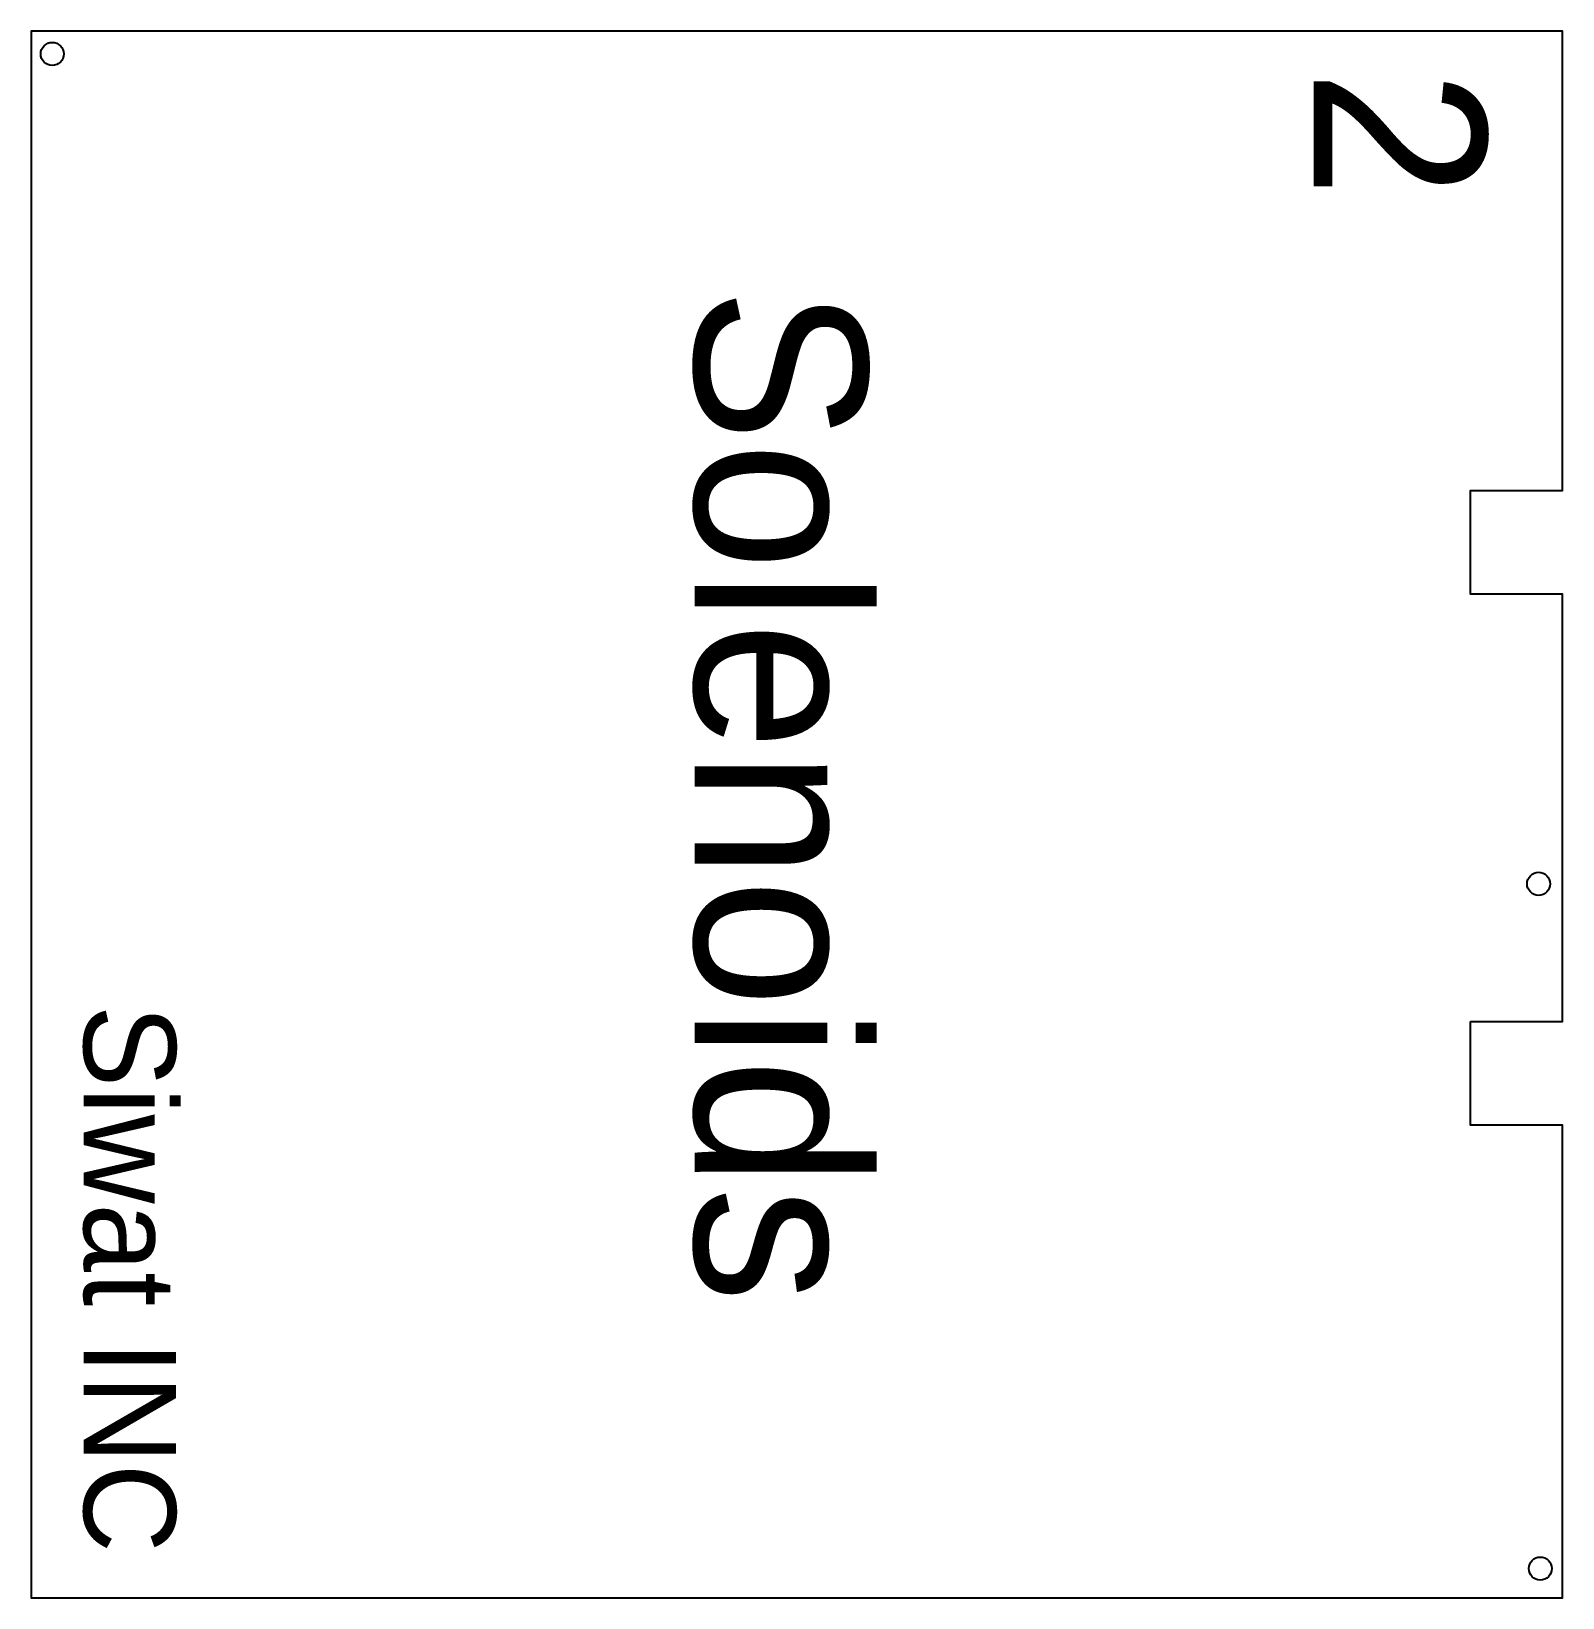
# Model space of a CAD drawing. Extents: x -66 to 67, y -57 to 79.
import ezdxf

# ---------------------------------------------------------------- set-up
doc = ezdxf.new("R2010")
doc.units = 0
doc.layers.get('0').update_dxf_attribs({"linetype": 'CONTINUOUS'})
doc.layers.add('ENGRAVE', color=7, linetype='CONTINUOUS')
doc.styles.add('CSENGRAVE', font='txt')
doc.styles.add('MTXPL_TAHOMA', font='txt')

msp = doc.modelspace()

# ---------------------------------------------------------------- linework, layer by layer
msp.add_lwpolyline([(58.57, -6.85), (66.57, -6.85), (66.57, 30.24), (58.57, 30.24), (58.57, 39.24), (66.57, 39.24), (66.57, 79.12), (-66.43, 79.12), (-66.43, -56.88), (66.57, -56.88), (66.57, -15.85), (58.57, -15.85)], close=True)
for centre in [(-64.61, 77.16), (64.48, 5.1), (64.63, -54.35)]:
    msp.add_circle(centre, 1)

# ---------------------------------------------------------------- texts
at = {"layer": 'ENGRAVE'}
for s, height, style, p in [('2', 15, 'CSENGRAVE', (44.94, 75.8)), ('Solenoids', 15, 'CSENGRAVE', (-8.81, 56.84)), ('Siwat INC', 8, 'MTXPL_TAHOMA', (-61.87, -5.42))]:
    msp.add_text(s, height=height, rotation=270, dxfattribs=dict(at, style=style)).set_placement(p)

doc.saveas('drawing.dxf')
